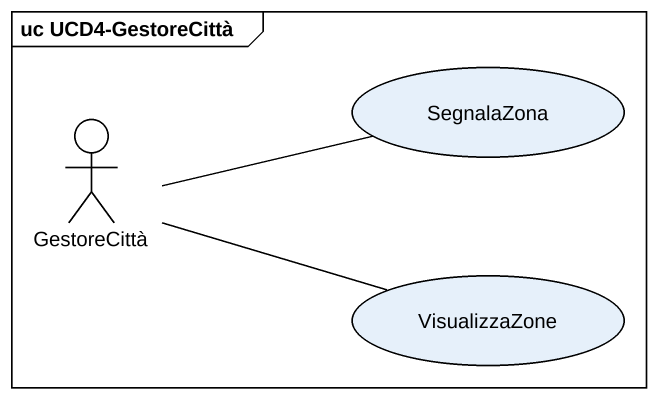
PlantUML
@startuml
mainframe uc UCD4-GestoreCittà
usecase SegnalaZona
actor GestoreCittà
usecase VisualizzaZone
GestoreCittà -right- SegnalaZona
GestoreCittà -right- VisualizzaZone
@enduml
